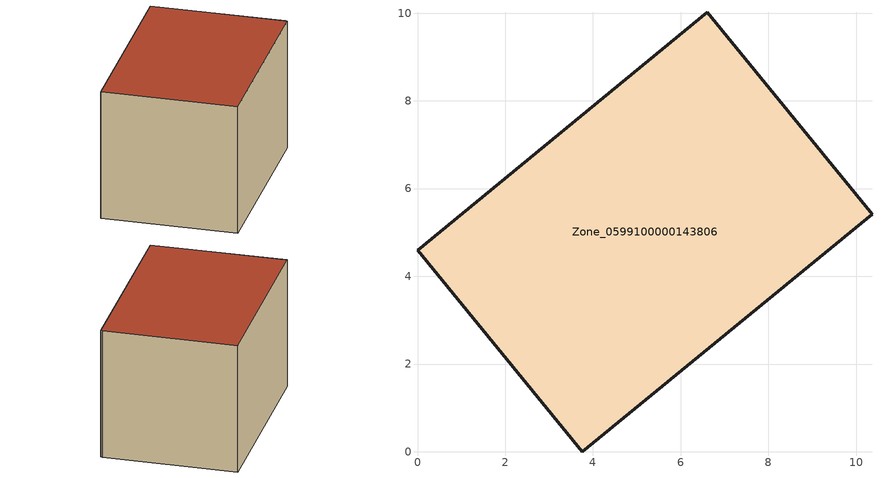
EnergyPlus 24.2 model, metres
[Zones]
Zone_0599100000143806
 floor ground (C_G): 6.61,10.02 10.32,5.47 10.36,5.42 3.76,0 0,4.59 z3.04
 wall outside (C_F): 10.32,5.47 6.61,10.02 0,4.59 3.76,0 10.36,5.42 10.32,5.47 z3.04:8.94
 roof outside (C_R): 0,4.59 3.76,0 10.36,5.42 10.32,5.47 6.61,10.02 z8.94
[BUILDING]
Pand.0599100000143806: North Axis=0; Terrain=City; Loads Convergence Tolerance Value=0.04; Temperature Convergence Tolerance Value=0.4; Solar Distribution=FullExterior; Maximum Number of Warmup Days=25; Minimum Number of Warmup Days=1
[Site:Location]
Rotterdam.The.Hague.AP_ZH_NLD Design_Conditions: Latitude=51.96; Longitude=4.45; Time Zone=1; Elevation=-4.5
[SITE:GROUNDTEMPERATURE:BUILDINGSURFACE]
18, 18, 18, 18, 18, 18, 18, 18, 18, 18, 18, 18
[MATERIAL] Thermal Absorptance=0.9; Solar Absorptance=0.7; Visible Absorptance=0.7
Name | Roughness | Thickness | Conductivity | Density | Specific Heat
G.TI.1946-1964 | MediumSmooth | 0.15 | 1 | 540 | 1210
F.TI.1946-1964 | Rough | 0.3 | 0.857143 | 1920 | 840
R.TI.1946-1964 | MediumRough | 0.2 | 0.277778 | 1500 | 1000
[CONSTRUCTION]
C_G: G.TI.1946-1964
C_F: F.TI.1946-1964
C_R: R.TI.1946-1964
[ZONE]
Zone_0599100000143806: Type=1; Multiplier=1; Ceiling Height=Autocalculate; Volume=Autocalculate; Floor Area=autocalculate; Part of Total Floor Area=Yes
[ZONEINFILTRATION:DESIGNFLOWRATE]
Infil_Zone_0599100000143806: Zone or ZoneList or Space or SpaceList=Zone_0599100000143806; Schedule=AlwaysOn; Design Flow Rate Calculation Method=Flow/Area; Flow Rate per Floor Area=0.003; Constant Term Coefficient=1; Temperature Term Coefficient=0; Velocity Term Coefficient=0; Velocity Squared Term Coefficient=0
[HVACTEMPLATE:ZONE:IDEALLOADSAIRSYSTEM]
Zone_0599100000143806: Maximum Heating Supply Air Temperature=50; Minimum Cooling Supply Air Temperature=13; Maximum Heating Supply Air Humidity Ratio=0.0156; Minimum Cooling Supply Air Humidity Ratio=0.0077; Heating Limit=NoLimit; Cooling Limit=NoLimit; Dehumidification Control Type=ConstantSensibleHeatRatio; Cooling Sensible Heat Ratio=0.7; Dehumidification Setpoint=60; Humidification Control Type=None; Humidification Setpoint=30; Outdoor Air Method=None; Outdoor Air Flow Rate per Person=0.00944; Outdoor Air Flow Rate per Zone Floor Area=0; Outdoor Air Flow Rate per Zone=0; Demand Controlled Ventilation Type=None; Outdoor Air Economizer Type=NoEconomizer; Heat Recovery Type=None; Sensible Heat Recovery Effectiveness=0.7; Latent Heat Recovery Effectiveness=0.65
[ZONECONTROL:THERMOSTAT]
ThermostatControl_Zone_0599100000143806: Zone or ZoneList=Zone_0599100000143806; Control Type Schedule=DualSetpointControlType; Control 1=Thermostat_Zone_0599100000143806; Temperature Difference Between Cutout And Setpoint=0
[THERMOSTATSETPOINT:DUALSETPOINT]
Thermostat_Zone_0599100000143806: Heating Setpoint Temperature Schedule=HeatingSetpoint_Zone_0599100000143806; Cooling Setpoint Temperature Schedule=CoolingSetpoint_Zone_0599100000143806
[SCHEDULE:COMPACT]
HeatingSetpoint_Zone_0599100000143806: Through: 12/31, For: AllDays, Until: 24:00, 21
CoolingSetpoint_Zone_0599100000143806: Through: 12/31, For: AllDays, Until: 24:00, 24
DualSetpointControlType: Through: 12/31, For: AllDays, Until: 24:00, 4
AlwaysOn: Through: 12/31, For: AllDays, Until: 24:00, 1
